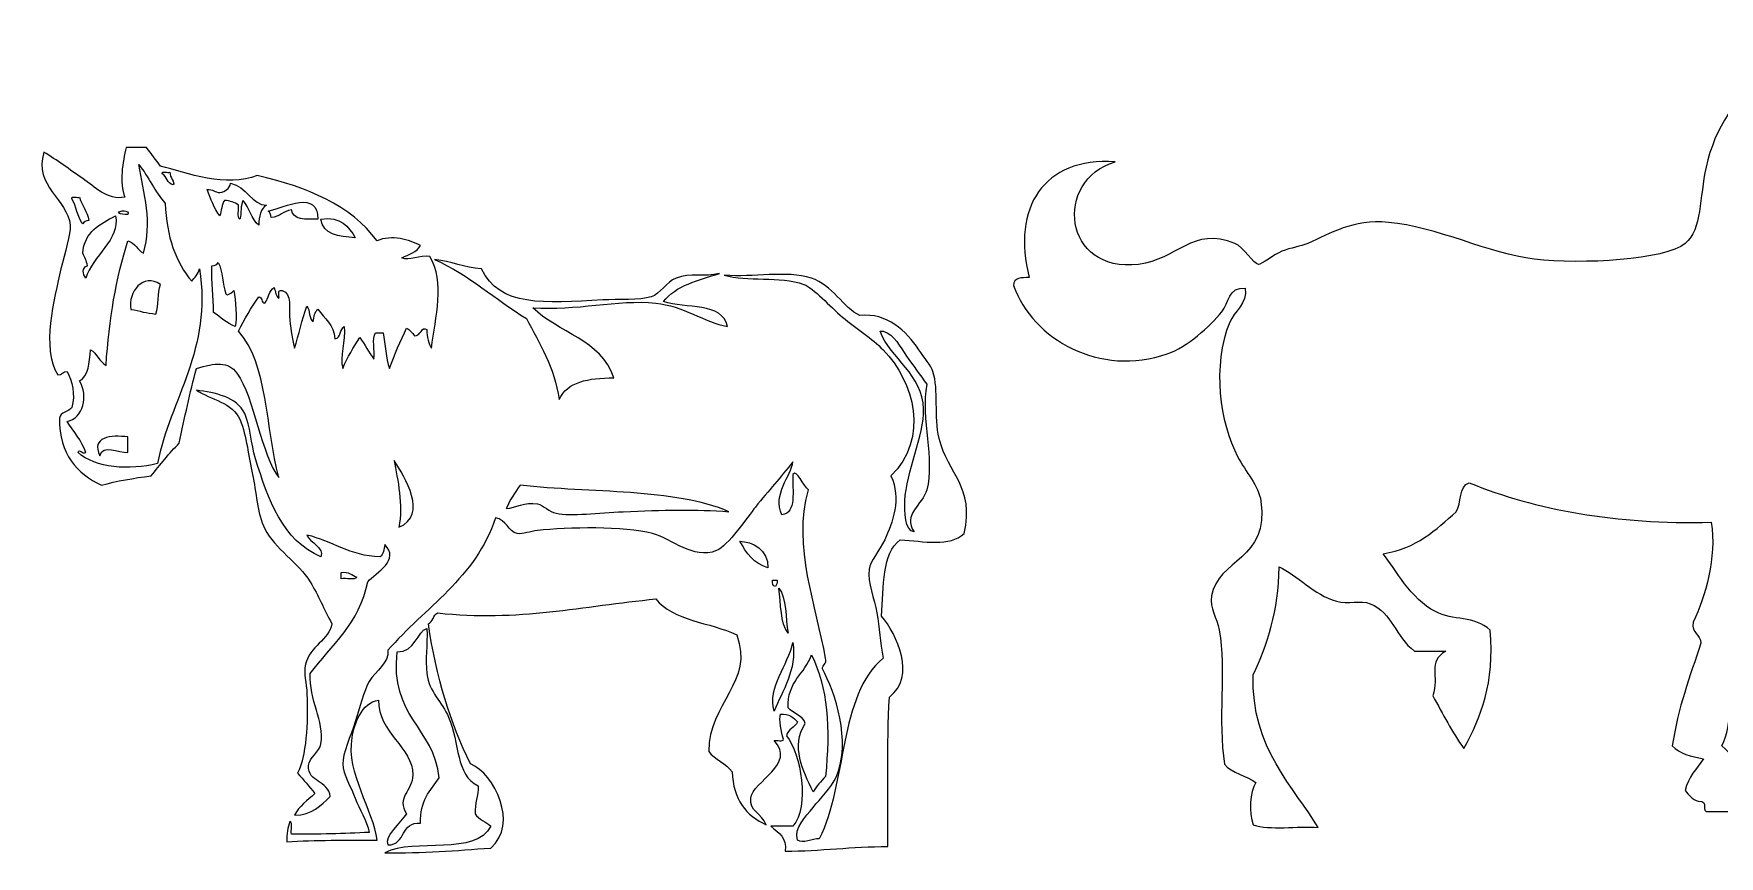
# Model space of a CAD drawing. Header units: centimetres. Extents: x -66 to 65, y -66 to 66.
# Drawn here: x 43.19 to 53.62, y 38.22 to 43.3 of the extents above; entities that cross this region are included whole.
import ezdxf

# ---------------------------------------------------------------- set-up
doc = ezdxf.new("R2010")
doc.units = ezdxf.units.CM
doc.header["$MEASUREMENT"] = 0
doc.layers.add('Layer 1', color=7, linetype='Continuous')

msp = doc.modelspace()

# ---------------------------------------------------------------- linework, layer by layer
at = {"layer": 'Layer 1'}
for points, knots in [([(55.19583, 43.27738), (55.19718, 43.13493), (55.08148, 43.11088), (55.01874, 43.03317), (55.01874, 43.03317), (55.06028, 42.94501), (55.07004, 42.82473), (55.14751, 42.77287), (55.14751, 42.77287), (55.11433, 42.37234), (55.23551, 41.816), (55.03485, 41.58486), (55.03485, 41.58486), (54.9297, 41.62513), (54.91039, 41.75192), (54.84157, 41.82899), (54.84157, 41.82899), (54.78151, 41.80293), (54.77823, 41.71948), (54.77722, 41.63365), (54.77722, 41.63365), (54.70504, 41.66387), (54.63739, 41.69837), (54.58397, 41.74763), (54.58397, 41.74763), (54.58812, 41.81933), (54.60966, 41.87349), (54.60011, 41.95919), (54.60011, 41.95919), (54.5105, 41.95747), (54.48166, 41.89447), (54.43903, 41.84523), (54.43903, 41.84523), (54.45903, 41.47481), (54.42927, 41.05426), (54.50343, 40.73866), (54.50343, 40.73866), (54.51764, 40.63486), (54.37445, 40.61264), (54.37468, 40.55962), (54.37468, 40.55962), (54.37487, 40.52369), (54.52126, 40.38761), (54.61614, 40.34801), (54.61614, 40.34801), (54.71335, 40.30753), (54.84373, 40.33949), (54.88988, 40.26673), (54.88988, 40.26673), (55.00116, 40.0644), (54.8336, 39.94743), (54.77722, 39.74587), (54.77722, 39.74587), (54.74822, 39.64279), (54.77391, 39.53725), (54.74502, 39.4692), (54.74502, 39.4692), (54.70917, 39.38485), (54.57995, 39.33633), (54.51959, 39.25769), (54.51959, 39.25769), (54.42931, 39.14016), (54.41926, 38.98572), (54.29411, 38.96485), (54.29411, 38.96485), (54.26106, 39.09952), (54.18068, 39.18639), (54.14922, 39.3228), (54.14922, 39.3228), (54.19737, 39.40429), (54.27611, 39.45496), (54.42288, 39.43668), (54.42288, 39.43668), (54.40679, 39.6512), (54.59065, 39.76741), (54.6323, 39.97378), (54.6323, 39.97378), (54.57163, 40.04374), (54.47387, 40.09292), (54.39076, 40.13647), (54.39076, 40.13647), (54.30048, 40.1838), (54.19984, 40.21928), (54.08474, 40.23413), (54.08474, 40.23413), (53.92787, 40.03847), (53.9747, 39.7673), (53.87556, 39.55063), (53.87556, 39.55063), (53.84389, 39.48139), (53.75856, 39.4281), (53.73067, 39.35526), (53.73067, 39.35526), (53.67405, 39.20783), (53.70609, 39.04313), (53.63396, 38.89962), (53.63396, 38.89962), (53.7612, 38.78953), (53.86042, 38.65107), (53.93998, 38.49277), (53.93998, 38.49277), (53.8111, 38.49277), (53.68228, 38.49277), (53.55353, 38.49277), (53.55353, 38.49277), (53.49678, 38.48832), (53.56419, 38.5572), (53.48905, 38.55791), (53.48905, 38.55791), (53.4491, 38.56632), (53.43174, 38.59749), (53.40859, 38.62302), (53.40859, 38.62302), (53.42613, 38.70835), (53.48011, 38.75682), (53.52136, 38.81828), (53.52136, 38.81828), (53.44606, 38.83447), (53.37145, 38.8513), (53.32811, 38.89961), (53.32811, 38.89961), (53.36348, 39.13509), (53.43849, 39.33054), (53.5052, 39.53432), (53.5052, 39.53432), (53.5034, 39.59218), (53.44562, 39.59345), (53.45691, 39.66447), (53.45691, 39.66447), (53.53464, 39.82378), (53.6028, 40.0641), (53.56962, 40.28288), (53.56962, 40.28288), (52.97513, 40.26793), (52.48565, 40.35908), (52.07218, 40.52704), (52.07218, 40.52704), (52.0076, 40.50553), (52.02527, 40.40086), (51.99169, 40.34797), (51.99169, 40.34797), (51.86773, 40.23457), (51.74423, 40.12075), (51.54084, 40.08762), (51.54084, 40.08762), (51.61577, 39.99166), (51.71028, 39.80965), (51.86292, 39.72961), (51.86292, 39.72961), (51.97013, 39.67328), (52.10618, 39.70519), (52.201, 39.61568), (52.201, 39.61568), (52.23143, 39.28651), (52.1438, 39.07678), (52.03997, 38.88334), (52.03997, 38.88334), (51.96631, 38.98251), (51.90892, 39.09802), (51.84674, 39.2088), (51.84674, 39.2088), (51.88891, 39.33284), (51.81168, 39.41748), (51.92731, 39.4855), (51.92731, 39.4855), (51.86288, 39.4855), (51.79843, 39.4855), (51.73403, 39.4855), (51.73403, 39.4855), (51.61454, 39.57416), (51.59846, 39.72365), (51.46027, 39.77839), (51.46027, 39.77839), (51.39889, 39.80276), (51.32388, 39.77474), (51.25106, 39.79461), (51.25106, 39.79461), (51.10901, 39.83348), (51.01026, 39.9564), (50.89684, 40.00625), (50.89684, 40.00625), (50.89274, 39.73368), (50.82445, 39.52614), (50.73574, 39.339), (50.73574, 39.339), (50.72196, 38.88558), (50.99532, 38.63574), (51.1383, 38.39507), (51.1383, 38.39507), (51.00815, 38.40454), (50.83964, 38.37528), (50.73574, 38.41137), (50.73574, 38.41137), (50.70743, 38.48461), (50.71415, 38.61634), (50.75196, 38.6718), (50.75196, 38.6718), (50.69425, 38.71662), (50.6053, 38.72972), (50.55863, 38.7857), (50.55863, 38.7857), (50.51503, 39.05901), (50.5712, 39.3681), (50.52646, 39.61565), (50.52646, 39.61565), (50.51278, 39.69153), (50.46558, 39.74964), (50.4782, 39.82724), (50.4782, 39.82724), (50.51503, 40.05449), (50.83814, 40.05002), (50.78411, 40.41308), (50.78411, 40.41308), (50.7698, 40.50941), (50.69053, 40.59199), (50.63922, 40.6897), (50.63922, 40.6897), (50.53053, 40.89639), (50.47976, 41.25038), (50.59088, 41.51967), (50.59088, 41.51967), (50.61776, 41.58468), (50.7024, 41.63738), (50.68745, 41.73126), (50.68745, 41.73126), (50.58286, 41.74023), (50.58564, 41.63757), (50.54259, 41.58479), (50.54259, 41.58479), (50.4666, 41.49163), (50.32738, 41.36738), (50.20443, 41.32441), (50.20443, 41.32441), (49.7903, 41.17966), (49.37157, 41.41228), (49.2545, 41.74753), (49.2545, 41.74753), (49.25291, 41.7978), (49.30316, 41.796), (49.35115, 41.79629), (49.35115, 41.79629), (49.24082, 42.22809), (49.43894, 42.54204), (49.88233, 42.51233), (49.88233, 42.51233), (49.49982, 42.39882), (49.55909, 41.82166), (50.0274, 41.8777), (50.0274, 41.8777), (50.26121, 41.90561), (50.36395, 42.11548), (50.62306, 42.00785), (50.62306, 42.00785), (50.67468, 41.98639), (50.74009, 41.88088), (50.76803, 41.8777), (50.76803, 41.8777), (50.78525, 41.87572), (50.86873, 41.94131), (50.91292, 41.95909), (50.91292, 41.95909), (50.9679, 41.98108), (51.02955, 41.98856), (51.07384, 42.00785), (51.07384, 42.00785), (51.21574, 42.06966), (51.34726, 42.15668), (51.57298, 42.13803), (51.57298, 42.13803), (51.8627, 42.11419), (52.20208, 41.94107), (52.47473, 41.91025), (52.47473, 41.91025), (52.77199, 41.87662), (53.28237, 41.90348), (53.40852, 42.00785), (53.40852, 42.00785), (53.51364, 42.09485), (53.49528, 42.2918), (53.53735, 42.47979), (53.53735, 42.47979), (53.64689, 42.97062), (54.05855, 43.25423), (54.68054, 43.22843), (54.68054, 43.22843), (54.70679, 43.30495), (54.74338, 43.25034), (54.79325, 43.22843), (54.79325, 43.22843), (54.94442, 43.22761), (55.06137, 43.26132), (55.19583, 43.27738)], [0, 0, 0, 0, 0.01351351, 0.01351351, 0.01351351, 0.01351351, 0.02702703, 0.02702703, 0.02702703, 0.02702703, 0.04054054, 0.04054054, 0.04054054, 0.04054054, 0.05405405, 0.05405405, 0.05405405, 0.05405405, 0.06756757, 0.06756757, 0.06756757, 0.06756757, 0.08108108, 0.08108108, 0.08108108, 0.08108108, 0.09459459, 0.09459459, 0.09459459, 0.09459459, 0.10810811, 0.10810811, 0.10810811, 0.10810811, 0.12162162, 0.12162162, 0.12162162, 0.12162162, 0.13513514, 0.13513514, 0.13513514, 0.13513514, 0.14864865, 0.14864865, 0.14864865, 0.14864865, 0.16216216, 0.16216216, 0.16216216, 0.16216216, 0.17567568, 0.17567568, 0.17567568, 0.17567568, 0.18918919, 0.18918919, 0.18918919, 0.18918919, 0.2027027, 0.2027027, 0.2027027, 0.2027027, 0.21621622, 0.21621622, 0.21621622, 0.21621622, 0.22972973, 0.22972973, 0.22972973, 0.22972973, 0.24324324, 0.24324324, 0.24324324, 0.24324324, 0.25675676, 0.25675676, 0.25675676, 0.25675676, 0.27027027, 0.27027027, 0.27027027, 0.27027027, 0.28378378, 0.28378378, 0.28378378, 0.28378378, 0.2972973, 0.2972973, 0.2972973, 0.2972973, 0.31081081, 0.31081081, 0.31081081, 0.31081081, 0.32432432, 0.32432432, 0.32432432, 0.32432432, 0.33783784, 0.33783784, 0.33783784, 0.33783784, 0.35135135, 0.35135135, 0.35135135, 0.35135135, 0.36486486, 0.36486486, 0.36486486, 0.36486486, 0.37837838, 0.37837838, 0.37837838, 0.37837838, 0.39189189, 0.39189189, 0.39189189, 0.39189189, 0.40540541, 0.40540541, 0.40540541, 0.40540541, 0.41891892, 0.41891892, 0.41891892, 0.41891892, 0.43243243, 0.43243243, 0.43243243, 0.43243243, 0.44594595, 0.44594595, 0.44594595, 0.44594595, 0.45945946, 0.45945946, 0.45945946, 0.45945946, 0.47297297, 0.47297297, 0.47297297, 0.47297297, 0.48648649, 0.48648649, 0.48648649, 0.48648649, 0.5, 0.5, 0.5, 0.5, 0.51351351, 0.51351351, 0.51351351, 0.51351351, 0.52702703, 0.52702703, 0.52702703, 0.52702703, 0.54054054, 0.54054054, 0.54054054, 0.54054054, 0.55405405, 0.55405405, 0.55405405, 0.55405405, 0.56756757, 0.56756757, 0.56756757, 0.56756757, 0.58108108, 0.58108108, 0.58108108, 0.58108108, 0.59459459, 0.59459459, 0.59459459, 0.59459459, 0.60810811, 0.60810811, 0.60810811, 0.60810811, 0.62162162, 0.62162162, 0.62162162, 0.62162162, 0.63513514, 0.63513514, 0.63513514, 0.63513514, 0.64864865, 0.64864865, 0.64864865, 0.64864865, 0.66216216, 0.66216216, 0.66216216, 0.66216216, 0.67567568, 0.67567568, 0.67567568, 0.67567568, 0.68918919, 0.68918919, 0.68918919, 0.68918919, 0.7027027, 0.7027027, 0.7027027, 0.7027027, 0.71621622, 0.71621622, 0.71621622, 0.71621622, 0.72972973, 0.72972973, 0.72972973, 0.72972973, 0.74324324, 0.74324324, 0.74324324, 0.74324324, 0.75675676, 0.75675676, 0.75675676, 0.75675676, 0.77027027, 0.77027027, 0.77027027, 0.77027027, 0.78378378, 0.78378378, 0.78378378, 0.78378378, 0.7972973, 0.7972973, 0.7972973, 0.7972973, 0.81081081, 0.81081081, 0.81081081, 0.81081081, 0.82432432, 0.82432432, 0.82432432, 0.82432432, 0.83783784, 0.83783784, 0.83783784, 0.83783784, 0.85135135, 0.85135135, 0.85135135, 0.85135135, 0.86486486, 0.86486486, 0.86486486, 0.86486486, 0.87837838, 0.87837838, 0.87837838, 0.87837838, 0.89189189, 0.89189189, 0.89189189, 0.89189189, 0.90540541, 0.90540541, 0.90540541, 0.90540541, 0.91891892, 0.91891892, 0.91891892, 0.91891892, 0.93243243, 0.93243243, 0.93243243, 0.93243243, 0.94594595, 0.94594595, 0.94594595, 0.94594595, 0.95945946, 0.95945946, 0.95945946, 0.95945946, 0.97297297, 0.97297297, 0.97297297, 0.97297297, 1, 1, 1, 1]), ([(43.76617, 42.60158), (43.80789, 42.60158), (43.84965, 42.60158), (43.8914, 42.60158), (43.8914, 42.60158), (43.91998, 42.56279), (43.94942, 42.5248), (43.97802, 42.48601), (43.97802, 42.48601), (44.13838, 42.44304), (44.38945, 42.3511), (44.57516, 42.42822), (44.57516, 42.42822), (44.88533, 42.35628), (45.1555, 42.24441), (45.31681, 42.02367), (45.31681, 42.02367), (45.40799, 42.06317), (45.51535, 42.03023), (45.58645, 41.99478), (45.58645, 41.99478), (45.56258, 41.95448), (45.51292, 41.93991), (45.47091, 41.91771), (45.47091, 41.91771), (45.51557, 41.89583), (45.57968, 41.9371), (45.64429, 41.92734), (45.64429, 41.92734), (45.73697, 41.76748), (45.67802, 41.55452), (45.65389, 41.35907), (45.65389, 41.35907), (45.63452, 41.38783), (45.62555, 41.42704), (45.625, 41.47464), (45.625, 41.47464), (45.5923, 41.5003), (45.58851, 41.4327), (45.54793, 41.43612), (45.54793, 41.43612), (45.53597, 41.45625), (45.51994, 41.47232), (45.4998, 41.48425), (45.4998, 41.48425), (45.46223, 41.40305), (45.42495, 41.3215), (45.39386, 41.23385), (45.39386, 41.23385), (45.37179, 41.29846), (45.36685, 41.38019), (45.35531, 41.45536), (45.35531, 41.45536), (45.3393, 41.45536), (45.32322, 41.45536), (45.30721, 41.45536), (45.30721, 41.45536), (45.28493, 41.41985), (45.30385, 41.34315), (45.29755, 41.29164), (45.29755, 41.29164), (45.26588, 41.33381), (45.24024, 41.382), (45.21087, 41.4265), (45.21087, 41.4265), (45.17227, 41.36559), (45.13443, 41.30387), (45.10496, 41.23388), (45.10496, 41.23388), (45.08506, 41.30524), (45.12097, 41.40393), (45.11456, 41.49394), (45.11456, 41.49394), (45.08556, 41.47796), (45.09628, 41.42232), (45.05675, 41.41689), (45.05675, 41.41689), (45.05059, 41.50698), (44.99058, 41.54333), (44.95081, 41.59988), (44.95081, 41.59988), (44.93181, 41.58356), (44.92493, 41.55511), (44.92189, 41.52283), (44.92189, 41.52283), (44.89506, 41.54095), (44.90329, 41.59414), (44.88334, 41.61914), (44.88334, 41.61914), (44.85196, 41.53818), (44.83429, 41.44351), (44.80635, 41.35908), (44.80635, 41.35908), (44.79526, 41.40435), (44.78434, 41.46989), (44.7774, 41.53246), (44.7774, 41.53246), (44.77004, 41.59953), (44.79526, 41.70007), (44.72927, 41.71547), (44.72927, 41.71547), (44.69688, 41.72534), (44.71427, 41.68549), (44.71001, 41.66732), (44.71001, 41.66732), (44.6907, 41.68013), (44.68855, 41.71005), (44.68109, 41.73471), (44.68109, 41.73471), (44.64953, 41.71495), (44.64431, 41.66875), (44.6233, 41.6384), (44.6233, 41.6384), (44.59851, 41.63933), (44.60952, 41.676), (44.58475, 41.67692), (44.58475, 41.67692), (44.54043, 41.60887), (44.49585, 41.54111), (44.45958, 41.46502), (44.45958, 41.46502), (44.64357, 41.2638), (44.62666, 40.86158), (44.71001, 40.55964), (44.71001, 40.55964), (44.60309, 40.68807), (44.5574, 41.05841), (44.44992, 41.20496), (44.44992, 41.20496), (44.39555, 41.2791), (44.31527, 41.26973), (44.19952, 41.23385), (44.19952, 41.23385), (44.15991, 41.08402), (44.12607, 40.92849), (44.09358, 40.77152), (44.09358, 40.77152), (44.02992, 40.70998), (43.97579, 40.63891), (43.9202, 40.56927), (43.9202, 40.56927), (43.81093, 40.55652), (43.70763, 40.53778), (43.61193, 40.51148), (43.61193, 40.51148), (43.46046, 40.58472), (43.35298, 40.7019), (43.35195, 40.92563), (43.35195, 40.92563), (43.3583, 40.96741), (43.40974, 40.96415), (43.42902, 40.99305), (43.42902, 40.99305), (43.45177, 41.0702), (43.43148, 41.16222), (43.40005, 41.21456), (43.40005, 41.21456), (43.3719, 41.2171), (43.3705, 41.19281), (43.34232, 41.1953), (43.34232, 41.1953), (43.23823, 41.36172), (43.31999, 41.6638), (43.36156, 41.85025), (43.36156, 41.85025), (43.38394, 41.95063), (43.42466, 42.06546), (43.41935, 42.11994), (43.41935, 42.11994), (43.40342, 42.28253), (43.19332, 42.35788), (43.25563, 42.57262), (43.25563, 42.57262), (43.33762, 42.5228), (43.41509, 42.46517), (43.49643, 42.4089), (43.49643, 42.4089), (43.56771, 42.3595), (43.64896, 42.27327), (43.75646, 42.2933), (43.75646, 42.2933), (43.72156, 42.38402), (43.74302, 42.51332), (43.76617, 42.60158)], [0, 0, 0, 0, 0.0212766, 0.0212766, 0.0212766, 0.0212766, 0.04255319, 0.04255319, 0.04255319, 0.04255319, 0.06382979, 0.06382979, 0.06382979, 0.06382979, 0.08510638, 0.08510638, 0.08510638, 0.08510638, 0.10638298, 0.10638298, 0.10638298, 0.10638298, 0.12765957, 0.12765957, 0.12765957, 0.12765957, 0.14893617, 0.14893617, 0.14893617, 0.14893617, 0.17021277, 0.17021277, 0.17021277, 0.17021277, 0.19148936, 0.19148936, 0.19148936, 0.19148936, 0.21276596, 0.21276596, 0.21276596, 0.21276596, 0.23404255, 0.23404255, 0.23404255, 0.23404255, 0.25531915, 0.25531915, 0.25531915, 0.25531915, 0.27659574, 0.27659574, 0.27659574, 0.27659574, 0.29787234, 0.29787234, 0.29787234, 0.29787234, 0.31914894, 0.31914894, 0.31914894, 0.31914894, 0.34042553, 0.34042553, 0.34042553, 0.34042553, 0.36170213, 0.36170213, 0.36170213, 0.36170213, 0.38297872, 0.38297872, 0.38297872, 0.38297872, 0.40425532, 0.40425532, 0.40425532, 0.40425532, 0.42553191, 0.42553191, 0.42553191, 0.42553191, 0.44680851, 0.44680851, 0.44680851, 0.44680851, 0.46808511, 0.46808511, 0.46808511, 0.46808511, 0.4893617, 0.4893617, 0.4893617, 0.4893617, 0.5106383, 0.5106383, 0.5106383, 0.5106383, 0.53191489, 0.53191489, 0.53191489, 0.53191489, 0.55319149, 0.55319149, 0.55319149, 0.55319149, 0.57446809, 0.57446809, 0.57446809, 0.57446809, 0.59574468, 0.59574468, 0.59574468, 0.59574468, 0.61702128, 0.61702128, 0.61702128, 0.61702128, 0.63829787, 0.63829787, 0.63829787, 0.63829787, 0.65957447, 0.65957447, 0.65957447, 0.65957447, 0.68085106, 0.68085106, 0.68085106, 0.68085106, 0.70212766, 0.70212766, 0.70212766, 0.70212766, 0.72340426, 0.72340426, 0.72340426, 0.72340426, 0.74468085, 0.74468085, 0.74468085, 0.74468085, 0.76595745, 0.76595745, 0.76595745, 0.76595745, 0.78723404, 0.78723404, 0.78723404, 0.78723404, 0.80851064, 0.80851064, 0.80851064, 0.80851064, 0.82978723, 0.82978723, 0.82978723, 0.82978723, 0.85106383, 0.85106383, 0.85106383, 0.85106383, 0.87234043, 0.87234043, 0.87234043, 0.87234043, 0.89361702, 0.89361702, 0.89361702, 0.89361702, 0.91489362, 0.91489362, 0.91489362, 0.91489362, 0.93617021, 0.93617021, 0.93617021, 0.93617021, 0.95744681, 0.95744681, 0.95744681, 0.95744681, 1, 1, 1, 1]), ([(43.87208, 41.94663), (43.83292, 41.9652), (43.82289, 42.01301), (43.77575, 42.02368), (43.77575, 42.02368), (43.70376, 41.79389), (43.65804, 41.53785), (43.64094, 41.25316), (43.64094, 41.25316), (43.5981, 41.27451), (43.58747, 41.32812), (43.54461, 41.34949), (43.54461, 41.34949), (43.53786, 41.26953), (43.5326, 41.18812), (43.47719, 41.15685), (43.47719, 41.15685), (43.53302, 41.06459), (43.49949, 40.92529), (43.40009, 40.90645), (43.40009, 40.90645), (43.44044, 40.84406), (43.48878, 40.78964), (43.51569, 40.71383), (43.51569, 40.71383), (43.49182, 40.70129), (43.47571, 40.74206), (43.46754, 40.71383), (43.46754, 40.71383), (43.57493, 40.61734), (43.78541, 40.60183), (43.95877, 40.64639), (43.95877, 40.64639), (44.03833, 41.04506), (44.29905, 41.35489), (44.2188, 41.85035), (44.2188, 41.85035), (44.21049, 41.81693), (44.1888, 41.7969), (44.17065, 41.77328), (44.17065, 41.77328), (44.07188, 41.88962), (44.01492, 42.04776), (44.00693, 42.25487), (44.00693, 42.25487), (43.94309, 42.32588), (43.9043, 42.42198), (43.84318, 42.49564), (43.84318, 42.49564), (43.87502, 42.32036), (43.929, 42.13348), (43.87208, 41.94663)], [0, 0, 0, 0, 0.07142857, 0.07142857, 0.07142857, 0.07142857, 0.14285714, 0.14285714, 0.14285714, 0.14285714, 0.21428571, 0.21428571, 0.21428571, 0.21428571, 0.28571429, 0.28571429, 0.28571429, 0.28571429, 0.35714286, 0.35714286, 0.35714286, 0.35714286, 0.42857143, 0.42857143, 0.42857143, 0.42857143, 0.5, 0.5, 0.5, 0.5, 0.57142857, 0.57142857, 0.57142857, 0.57142857, 0.64285714, 0.64285714, 0.64285714, 0.64285714, 0.71428571, 0.71428571, 0.71428571, 0.71428571, 0.78571429, 0.78571429, 0.78571429, 0.78571429, 0.85714286, 0.85714286, 0.85714286, 0.85714286, 1, 1, 1, 1]), ([(44.05507, 42.37042), (44.07203, 42.38177), (44.03287, 42.41818), (44.03583, 42.44749), (44.03583, 42.44749), (44.02186, 42.4422), (43.98606, 42.45873), (43.98768, 42.43783), (43.98768, 42.43783), (44.01848, 42.42368), (44.01776, 42.37804), (44.05507, 42.37042)], [0, 0, 0, 0, 0.25, 0.25, 0.25, 0.25, 0.5, 0.5, 0.5, 0.5, 1, 1, 1, 1]), ([(44.41146, 42.38005), (44.40524, 42.34454), (44.37855, 42.32954), (44.3441, 42.32224), (44.3441, 42.32224), (44.31343, 42.32372), (44.30169, 42.34409), (44.267, 42.34153), (44.267, 42.34153), (44.28706, 42.28131), (44.31026, 42.22421), (44.3441, 42.17781), (44.3441, 42.17781), (44.35548, 42.20813), (44.3549, 42.25046), (44.37294, 42.27412), (44.37294, 42.27412), (44.40771, 42.27039), (44.43723, 42.26134), (44.45964, 42.24523), (44.45964, 42.24523), (44.46559, 42.21909), (44.44739, 42.16879), (44.46924, 42.15855), (44.46924, 42.15855), (44.47792, 42.19482), (44.47212, 42.2456), (44.48853, 42.27415), (44.48853, 42.27415), (44.52576, 42.2279), (44.5402, 42.1589), (44.58484, 42.12006), (44.58484, 42.12006), (44.5854, 42.17729), (44.59862, 42.22185), (44.63297, 42.24526), (44.63297, 42.24526), (44.54677, 42.24209), (44.50693, 42.36113), (44.41146, 42.38005)], [0, 0, 0, 0, 0.09090909, 0.09090909, 0.09090909, 0.09090909, 0.18181818, 0.18181818, 0.18181818, 0.18181818, 0.27272727, 0.27272727, 0.27272727, 0.27272727, 0.36363636, 0.36363636, 0.36363636, 0.36363636, 0.45454545, 0.45454545, 0.45454545, 0.45454545, 0.54545455, 0.54545455, 0.54545455, 0.54545455, 0.63636364, 0.63636364, 0.63636364, 0.63636364, 0.72727273, 0.72727273, 0.72727273, 0.72727273, 0.81818182, 0.81818182, 0.81818182, 0.81818182, 1, 1, 1, 1]), ([(44.64266, 42.20669), (44.65555, 42.20037), (44.66057, 42.18611), (44.66192, 42.16817), (44.66192, 42.16817), (44.71732, 42.17055), (44.73693, 42.2087), (44.78712, 42.21632), (44.78712, 42.21632), (44.79577, 42.15113), (44.87486, 42.15637), (44.95084, 42.15851), (44.95084, 42.15851), (44.95076, 42.33991), (44.75235, 42.23344), (44.64266, 42.20669)], [0, 0, 0, 0, 0.2, 0.2, 0.2, 0.2, 0.4, 0.4, 0.4, 0.4, 0.6, 0.6, 0.6, 0.6, 1, 1, 1, 1]), ([(43.49648, 42.12965), (43.50283, 42.14256), (43.51706, 42.14759), (43.53503, 42.14894), (43.53503, 42.14894), (43.52609, 42.20744), (43.49024, 42.23903), (43.47722, 42.2934), (43.47722, 42.2934), (43.46322, 42.28813), (43.42743, 42.30467), (43.42909, 42.28377), (43.42909, 42.28377), (43.45806, 42.23889), (43.4623, 42.16933), (43.49648, 42.12965)], [0, 0, 0, 0, 0.2, 0.2, 0.2, 0.2, 0.4, 0.4, 0.4, 0.4, 0.6, 0.6, 0.6, 0.6, 1, 1, 1, 1]), ([(43.69876, 42.1778), (43.60298, 42.12906), (43.50736, 42.08022), (43.49646, 41.94663), (43.49646, 41.94663), (43.50847, 41.92332), (43.52027, 41.89985), (43.52533, 41.86956), (43.52533, 41.86956), (43.49199, 41.85842), (43.49443, 41.8191), (43.51573, 41.79251), (43.51573, 41.79251), (43.55556, 41.92957), (43.7309, 42.03284), (43.69876, 42.1778)], [0, 0, 0, 0, 0.2, 0.2, 0.2, 0.2, 0.4, 0.4, 0.4, 0.4, 0.6, 0.6, 0.6, 0.6, 1, 1, 1, 1]), ([(43.77578, 42.18743), (43.78943, 42.21817), (43.71815, 42.21175), (43.71802, 42.19706), (43.71802, 42.19706), (43.7294, 42.18598), (43.75204, 42.18616), (43.77578, 42.18743)], [0, 0, 0, 0, 0.33333333, 0.33333333, 0.33333333, 0.33333333, 1, 1, 1, 1]), ([(45.18201, 42.04297), (45.14073, 42.11086), (45.0956, 42.17486), (44.97011, 42.15854), (44.97011, 42.15854), (44.98188, 42.06115), (45.07983, 42.04993), (45.18201, 42.04297)], [0, 0, 0, 0, 0.33333333, 0.33333333, 0.33333333, 0.33333333, 1, 1, 1, 1]), ([(43.97805, 41.75399), (43.95953, 41.70189), (43.96585, 41.62493), (43.94918, 41.571), (43.94918, 41.571), (43.89269, 41.57552), (43.84602, 41.58981), (43.79503, 41.59987), (43.79503, 41.59987), (43.77461, 41.70827), (43.86992, 41.82551), (43.97805, 41.75399)], [0, 0, 0, 0, 0.25, 0.25, 0.25, 0.25, 0.5, 0.5, 0.5, 0.5, 1, 1, 1, 1]), ([(44.29592, 41.86959), (44.28896, 41.76312), (44.30642, 41.68105), (44.30552, 41.58066), (44.30552, 41.58066), (44.34936, 41.55066), (44.38717, 41.51462), (44.44038, 41.49396), (44.44038, 41.49396), (44.45038, 41.54468), (44.44297, 41.65544), (44.43078, 41.71552), (44.43078, 41.71552), (44.42316, 41.70597), (44.38546, 41.67882), (44.38263, 41.69623), (44.38263, 41.69623), (44.35974, 41.75362), (44.36252, 41.83667), (44.33442, 41.88885), (44.33442, 41.88885), (44.32809, 41.87594), (44.31381, 41.87091), (44.29592, 41.86959)], [0, 0, 0, 0, 0.14285714, 0.14285714, 0.14285714, 0.14285714, 0.28571429, 0.28571429, 0.28571429, 0.28571429, 0.42857143, 0.42857143, 0.42857143, 0.42857143, 0.57142857, 0.57142857, 0.57142857, 0.57142857, 0.71428571, 0.71428571, 0.71428571, 0.71428571, 1, 1, 1, 1]), ([(47.84994, 38.96086), (47.85745, 39.00475), (47.90198, 39.01158), (47.91738, 39.04754), (47.91738, 39.04754), (47.89256, 39.07413), (47.86769, 39.10062), (47.81144, 39.09572), (47.81144, 39.09572), (47.80369, 39.06511), (47.81668, 38.98163), (47.8307, 38.9416), (47.8307, 38.9416), (47.82948, 38.92033), (47.78985, 38.93753), (47.77289, 38.93197), (47.77289, 38.93197), (47.9146, 38.7883), (47.64152, 38.68038), (47.62843, 38.5756), (47.62843, 38.5756), (47.61846, 38.4957), (47.69323, 38.48469), (47.72474, 38.41188), (47.72474, 38.41188), (47.59933, 38.46623), (47.52035, 38.56706), (47.51286, 38.73935), (47.51286, 38.73935), (47.47627, 38.79261), (47.40742, 38.81365), (47.36837, 38.86455), (47.36837, 38.86455), (47.36848, 39.16678), (47.65034, 39.29114), (47.54175, 39.58689), (47.54175, 39.58689), (47.37784, 39.66375), (47.14678, 39.67351), (47.04095, 39.80843), (47.04095, 39.80843), (46.5955, 39.76488), (46.18407, 39.66672), (45.69245, 39.72175), (45.69245, 39.72175), (45.66303, 39.70947), (45.66417, 39.66658), (45.63466, 39.65433), (45.63466, 39.65433), (45.68205, 39.32609), (45.77068, 39.03904), (45.89469, 38.7875), (45.89469, 38.7875), (46.04487, 38.72792), (46.19391, 38.41452), (46.01989, 38.26741), (46.01989, 38.26741), (45.80783, 38.25153), (45.59764, 38.23378), (45.36499, 38.23852), (45.36499, 38.23852), (45.54591, 38.33046), (45.93297, 38.21629), (46.01989, 38.40224), (46.01989, 38.40224), (45.99314, 38.4333), (45.94409, 38.44198), (45.92361, 38.47931), (45.92361, 38.47931), (45.92181, 38.5453), (45.94261, 38.58869), (45.94287, 38.65269), (45.94287, 38.65269), (45.80084, 38.71841), (45.82894, 38.91751), (45.75991, 39.07647), (45.75991, 39.07647), (45.71826, 39.17233), (45.63942, 39.22972), (45.62503, 39.34616), (45.62503, 39.34616), (45.61371, 39.43786), (45.6303, 39.51539), (45.62503, 39.62548), (45.62503, 39.62548), (45.56746, 39.61233), (45.55076, 39.47506), (45.44204, 39.48102), (45.44204, 39.48102), (45.39248, 39.08473), (45.66895, 39.01448), (45.70207, 38.70087), (45.70207, 38.70087), (45.64606, 38.62523), (45.58063, 38.55903), (45.58647, 38.42155), (45.58647, 38.42155), (45.46167, 38.43396), (45.4977, 38.28566), (45.38422, 38.28669), (45.38422, 38.28669), (45.3585, 38.3394), (45.46375, 38.42451), (45.49979, 38.47933), (45.49979, 38.47933), (45.43251, 38.58175), (45.53784, 38.61834), (45.53829, 38.7201), (45.53829, 38.7201), (45.53911, 38.8874), (45.32189, 38.98386), (45.32641, 39.18243), (45.32641, 39.18243), (45.22002, 39.16478), (45.17703, 39.03532), (45.16269, 38.95126), (45.16269, 38.95126), (45.1248, 38.72856), (45.29784, 38.49951), (45.31681, 38.31557), (45.31681, 38.31557), (45.12626, 38.31673), (44.93637, 38.31718), (44.7582, 38.30594), (44.7582, 38.30594), (44.75799, 38.35428), (44.76558, 38.39484), (44.77744, 38.43114), (44.77744, 38.43114), (44.79916, 38.42397), (44.78122, 38.37714), (44.7871, 38.35409), (44.7871, 38.35409), (44.95442, 38.35054), (45.11182, 38.35682), (45.26867, 38.36375), (45.26867, 38.36375), (45.25197, 38.44037), (45.2094, 38.50491), (45.18199, 38.57563), (45.18199, 38.57563), (45.15773, 38.63823), (45.10687, 38.72657), (45.10497, 38.78753), (45.10497, 38.78753), (45.10299, 38.84881), (45.15529, 38.96263), (45.18199, 39.04756), (45.18199, 39.04756), (45.20834, 39.13157), (45.23541, 39.24124), (45.26867, 39.29799), (45.26867, 39.29799), (45.30891, 39.36662), (45.39199, 39.41041), (45.38424, 39.49063), (45.38424, 39.49063), (45.61255, 39.75675), (45.92727, 39.9364), (46.04882, 40.3093), (46.04882, 40.3093), (46.11817, 40.3003), (46.12666, 40.225), (46.18365, 40.21297), (46.18365, 40.21297), (46.21786, 40.20577), (46.26525, 40.22802), (46.30888, 40.23226), (46.30888, 40.23226), (46.49705, 40.25036), (46.84458, 40.26089), (47.02159, 40.21297), (47.02159, 40.21297), (47.14518, 40.17953), (47.2699, 40.05094), (47.41651, 40.10703), (47.41651, 40.10703), (47.48628, 40.13373), (47.61138, 40.32073), (47.65731, 40.37672), (47.65731, 40.37672), (47.74264, 40.48075), (47.81098, 40.55844), (47.8885, 40.65604), (47.8885, 40.65604), (47.8799, 40.57291), (47.76084, 40.45324), (47.82103, 40.32859), (47.82103, 40.32859), (47.91459, 40.34097), (47.88403, 40.47747), (47.8885, 40.57899), (47.8885, 40.57899), (47.91366, 40.61423), (47.95404, 40.50536), (47.98476, 40.48266), (47.98476, 40.48266), (47.8857, 40.13746), (48.03691, 39.75781), (48.09075, 39.44248), (48.09075, 39.44248), (48.10181, 39.40255), (48.07043, 39.40494), (48.07146, 39.37506), (48.07146, 39.37506), (48.15166, 39.23208), (48.25061, 38.92749), (48.15814, 38.71048), (48.15814, 38.71048), (48.12591, 38.63497), (48.05916, 38.57689), (48.01368, 38.51784), (48.01368, 38.51784), (47.96767, 38.4581), (47.89419, 38.39288), (47.91735, 38.31557), (47.91735, 38.31557), (47.95209, 38.29088), (48.00837, 38.32695), (48.05218, 38.3252), (48.05218, 38.3252), (48.22297, 38.6585), (48.17053, 39.21499), (48.4471, 39.44248), (48.4471, 39.44248), (48.42988, 39.54223), (48.42421, 39.62967), (48.40855, 39.7218), (48.40855, 39.7218), (48.39368, 39.80919), (48.34873, 39.9086), (48.36042, 39.99149), (48.36042, 39.99149), (48.36759, 40.04263), (48.4254, 40.10838), (48.45673, 40.17448), (48.45673, 40.17448), (48.506, 40.27838), (48.56098, 40.43001), (48.49528, 40.56937), (48.49528, 40.56937), (48.73216, 40.80104), (48.64112, 41.15209), (48.44713, 41.34952), (48.44713, 41.34952), (48.37829, 41.41953), (48.28216, 41.48086), (48.19668, 41.55179), (48.19668, 41.55179), (48.11614, 41.6186), (48.01869, 41.73025), (47.95594, 41.75404), (47.95594, 41.75404), (47.80851, 41.80987), (47.60526, 41.76782), (47.46471, 41.81185), (47.46471, 41.81185), (47.64545, 41.79357), (47.84505, 41.84318), (48.00409, 41.79256), (48.00409, 41.79256), (48.13125, 41.75213), (48.20261, 41.6086), (48.30265, 41.56142), (48.30265, 41.56142), (48.47548, 41.58095), (48.58763, 41.46498), (48.66867, 41.34954), (48.66867, 41.34954), (48.69926, 41.30591), (48.74453, 41.24778), (48.75535, 41.21468), (48.75535, 41.21468), (48.79252, 41.10096), (48.76032, 40.93824), (48.79387, 40.80053), (48.79387, 40.80053), (48.8488, 40.57481), (49.01474, 40.50732), (48.94796, 40.213), (48.94796, 40.213), (48.86017, 40.13011), (48.69872, 40.16477), (48.55307, 40.17448), (48.55307, 40.17448), (48.4412, 40.09047), (48.44877, 39.88712), (48.43747, 39.70254), (48.43747, 39.70254), (48.53134, 39.59067), (48.65551, 39.32741), (48.48562, 39.20168), (48.48562, 39.20168), (48.46879, 38.90707), (48.47845, 38.58605), (48.47599, 38.27704), (48.47599, 38.27704), (48.2544, 38.27712), (48.06186, 38.24809), (47.84033, 38.24817), (47.84033, 38.24817), (47.85361, 38.3304), (47.8026, 38.35953), (47.75363, 38.40226), (47.75363, 38.40226), (47.79858, 38.40226), (47.84354, 38.40226), (47.88854, 38.40226), (47.88854, 38.40226), (47.99514, 38.51769), (47.93831, 38.85998), (47.84994, 38.96086)], [0, 0, 0, 0, 0.01265823, 0.01265823, 0.01265823, 0.01265823, 0.02531646, 0.02531646, 0.02531646, 0.02531646, 0.03797468, 0.03797468, 0.03797468, 0.03797468, 0.05063291, 0.05063291, 0.05063291, 0.05063291, 0.06329114, 0.06329114, 0.06329114, 0.06329114, 0.07594937, 0.07594937, 0.07594937, 0.07594937, 0.08860759, 0.08860759, 0.08860759, 0.08860759, 0.10126582, 0.10126582, 0.10126582, 0.10126582, 0.11392405, 0.11392405, 0.11392405, 0.11392405, 0.12658228, 0.12658228, 0.12658228, 0.12658228, 0.13924051, 0.13924051, 0.13924051, 0.13924051, 0.15189873, 0.15189873, 0.15189873, 0.15189873, 0.16455696, 0.16455696, 0.16455696, 0.16455696, 0.17721519, 0.17721519, 0.17721519, 0.17721519, 0.18987342, 0.18987342, 0.18987342, 0.18987342, 0.20253165, 0.20253165, 0.20253165, 0.20253165, 0.21518987, 0.21518987, 0.21518987, 0.21518987, 0.2278481, 0.2278481, 0.2278481, 0.2278481, 0.24050633, 0.24050633, 0.24050633, 0.24050633, 0.25316456, 0.25316456, 0.25316456, 0.25316456, 0.26582278, 0.26582278, 0.26582278, 0.26582278, 0.27848101, 0.27848101, 0.27848101, 0.27848101, 0.29113924, 0.29113924, 0.29113924, 0.29113924, 0.30379747, 0.30379747, 0.30379747, 0.30379747, 0.3164557, 0.3164557, 0.3164557, 0.3164557, 0.32911392, 0.32911392, 0.32911392, 0.32911392, 0.34177215, 0.34177215, 0.34177215, 0.34177215, 0.35443038, 0.35443038, 0.35443038, 0.35443038, 0.36708861, 0.36708861, 0.36708861, 0.36708861, 0.37974684, 0.37974684, 0.37974684, 0.37974684, 0.39240506, 0.39240506, 0.39240506, 0.39240506, 0.40506329, 0.40506329, 0.40506329, 0.40506329, 0.41772152, 0.41772152, 0.41772152, 0.41772152, 0.43037975, 0.43037975, 0.43037975, 0.43037975, 0.44303797, 0.44303797, 0.44303797, 0.44303797, 0.4556962, 0.4556962, 0.4556962, 0.4556962, 0.46835443, 0.46835443, 0.46835443, 0.46835443, 0.48101266, 0.48101266, 0.48101266, 0.48101266, 0.49367089, 0.49367089, 0.49367089, 0.49367089, 0.50632911, 0.50632911, 0.50632911, 0.50632911, 0.51898734, 0.51898734, 0.51898734, 0.51898734, 0.53164557, 0.53164557, 0.53164557, 0.53164557, 0.5443038, 0.5443038, 0.5443038, 0.5443038, 0.55696203, 0.55696203, 0.55696203, 0.55696203, 0.56962025, 0.56962025, 0.56962025, 0.56962025, 0.58227848, 0.58227848, 0.58227848, 0.58227848, 0.59493671, 0.59493671, 0.59493671, 0.59493671, 0.60759494, 0.60759494, 0.60759494, 0.60759494, 0.62025316, 0.62025316, 0.62025316, 0.62025316, 0.63291139, 0.63291139, 0.63291139, 0.63291139, 0.64556962, 0.64556962, 0.64556962, 0.64556962, 0.65822785, 0.65822785, 0.65822785, 0.65822785, 0.67088608, 0.67088608, 0.67088608, 0.67088608, 0.6835443, 0.6835443, 0.6835443, 0.6835443, 0.69620253, 0.69620253, 0.69620253, 0.69620253, 0.70886076, 0.70886076, 0.70886076, 0.70886076, 0.72151899, 0.72151899, 0.72151899, 0.72151899, 0.73417722, 0.73417722, 0.73417722, 0.73417722, 0.74683544, 0.74683544, 0.74683544, 0.74683544, 0.75949367, 0.75949367, 0.75949367, 0.75949367, 0.7721519, 0.7721519, 0.7721519, 0.7721519, 0.78481013, 0.78481013, 0.78481013, 0.78481013, 0.79746835, 0.79746835, 0.79746835, 0.79746835, 0.81012658, 0.81012658, 0.81012658, 0.81012658, 0.82278481, 0.82278481, 0.82278481, 0.82278481, 0.83544304, 0.83544304, 0.83544304, 0.83544304, 0.84810127, 0.84810127, 0.84810127, 0.84810127, 0.86075949, 0.86075949, 0.86075949, 0.86075949, 0.87341772, 0.87341772, 0.87341772, 0.87341772, 0.88607595, 0.88607595, 0.88607595, 0.88607595, 0.89873418, 0.89873418, 0.89873418, 0.89873418, 0.91139241, 0.91139241, 0.91139241, 0.91139241, 0.92405063, 0.92405063, 0.92405063, 0.92405063, 0.93670886, 0.93670886, 0.93670886, 0.93670886, 0.94936709, 0.94936709, 0.94936709, 0.94936709, 0.96202532, 0.96202532, 0.96202532, 0.96202532, 0.97468354, 0.97468354, 0.97468354, 0.97468354, 1, 1, 1, 1]), ([(45.67321, 41.90814), (45.77812, 41.8975), (45.85363, 41.85739), (45.96219, 41.85033), (45.96219, 41.85033), (46.07525, 41.61353), (46.34959, 41.63755), (46.71342, 41.65771), (46.71342, 41.65771), (46.80547, 41.66279), (46.94318, 41.65559), (47.012, 41.67697), (47.012, 41.67697), (47.07021, 41.69507), (47.10601, 41.76981), (47.16609, 41.79254), (47.16609, 41.79254), (47.25785, 41.82725), (47.3414, 41.79651), (47.43575, 41.82146), (47.43575, 41.82146), (47.30248, 41.78138), (47.16426, 41.74624), (47.08904, 41.64808), (47.08904, 41.64808), (47.22599, 41.60204), (47.45229, 41.64535), (47.48396, 41.49399), (47.48396, 41.49399), (47.34418, 41.51899), (47.20652, 41.622), (47.04094, 41.63845), (47.04094, 41.63845), (46.80337, 41.66208), (46.54556, 41.5899), (46.28, 41.60956), (46.28, 41.60956), (46.43605, 41.4542), (46.70574, 41.41242), (46.78086, 41.17615), (46.78086, 41.17615), (46.62425, 41.17541), (46.49029, 41.15205), (46.44373, 41.04129), (46.44373, 41.04129), (46.41267, 41.2446), (46.32213, 41.38842), (46.24146, 41.54215), (46.24146, 41.54215), (46.04804, 41.66012), (45.88877, 41.81225), (45.67321, 41.90814)], [0, 0, 0, 0, 0.07142857, 0.07142857, 0.07142857, 0.07142857, 0.14285714, 0.14285714, 0.14285714, 0.14285714, 0.21428571, 0.21428571, 0.21428571, 0.21428571, 0.28571429, 0.28571429, 0.28571429, 0.28571429, 0.35714286, 0.35714286, 0.35714286, 0.35714286, 0.42857143, 0.42857143, 0.42857143, 0.42857143, 0.5, 0.5, 0.5, 0.5, 0.57142857, 0.57142857, 0.57142857, 0.57142857, 0.64285714, 0.64285714, 0.64285714, 0.64285714, 0.71428571, 0.71428571, 0.71428571, 0.71428571, 0.78571429, 0.78571429, 0.78571429, 0.78571429, 0.85714286, 0.85714286, 0.85714286, 0.85714286, 1, 1, 1, 1]), ([(48.69753, 40.9835), (48.70145, 40.81882), (48.58947, 40.59432), (48.58193, 40.4152), (48.58193, 40.4152), (48.57947, 40.35644), (48.58018, 40.22475), (48.63974, 40.22258), (48.63974, 40.22258), (48.56328, 40.32815), (48.69308, 40.39355), (48.71681, 40.48261), (48.71681, 40.48261), (48.76735, 40.67255), (48.67903, 40.91803), (48.71681, 41.13756), (48.71681, 41.13756), (48.67527, 41.19299), (48.63315, 41.254), (48.59158, 41.31097), (48.59158, 41.31097), (48.55155, 41.36571), (48.51871, 41.44273), (48.44712, 41.46504), (48.44712, 41.46504), (48.44072, 41.46504), (48.43426, 41.46504), (48.42783, 41.46504), (48.42783, 41.46504), (48.49475, 41.29383), (48.69242, 41.19702), (48.69753, 40.9835)], [0, 0, 0, 0, 0.11111111, 0.11111111, 0.11111111, 0.11111111, 0.22222222, 0.22222222, 0.22222222, 0.22222222, 0.33333333, 0.33333333, 0.33333333, 0.33333333, 0.44444444, 0.44444444, 0.44444444, 0.44444444, 0.55555556, 0.55555556, 0.55555556, 0.55555556, 0.66666667, 0.66666667, 0.66666667, 0.66666667, 0.77777778, 0.77777778, 0.77777778, 0.77777778, 1, 1, 1, 1]), ([(44.19959, 41.09907), (44.31484, 41.08584), (44.45131, 41.05692), (44.49815, 40.95461), (44.49815, 40.95461), (44.53278, 40.8791), (44.53649, 40.76932), (44.56559, 40.67529), (44.56559, 40.67529), (44.64277, 40.42584), (44.73278, 40.16882), (44.97011, 40.06852), (44.97011, 40.06852), (44.99167, 40.12556), (44.90256, 40.15491), (44.88341, 40.20335), (44.88341, 40.20335), (45.04287, 40.16697), (45.14572, 40.07394), (45.33609, 40.06852), (45.33609, 40.06852), (45.35509, 40.08484), (45.36199, 40.11329), (45.36504, 40.14557), (45.36504, 40.14557), (45.46156, 40.04754), (45.31413, 39.9751), (45.25905, 39.9144), (45.25905, 39.9144), (45.20833, 39.65696), (45.03577, 39.52131), (44.90268, 39.34613), (44.90268, 39.34613), (44.89673, 39.18259), (44.99089, 39.05453), (44.97012, 38.91272), (44.97012, 38.91272), (44.96269, 38.86216), (44.89548, 38.82583), (44.89305, 38.77789), (44.89305, 38.77789), (44.88763, 38.66954), (45.01494, 38.68965), (45.02791, 38.58527), (45.02791, 38.58527), (44.96669, 38.53413), (44.91753, 38.47094), (44.80643, 38.4697), (44.80643, 38.4697), (44.83463, 38.52812), (44.88731, 38.56215), (44.93158, 38.60456), (44.93158, 38.60456), (44.89893, 38.6489), (44.86157, 38.68864), (44.82564, 38.72976), (44.82564, 38.72976), (44.87784, 38.83244), (44.89165, 39.0407), (44.88343, 39.22099), (44.88343, 39.22099), (44.88055, 39.28565), (44.86057, 39.34884), (44.87383, 39.40398), (44.87383, 39.40398), (44.90045, 39.51452), (45.02144, 39.55604), (45.03758, 39.65438), (45.03758, 39.65438), (44.98641, 39.74907), (44.95686, 39.82705), (44.9027, 39.91444), (44.9027, 39.91444), (44.82938, 40.03268), (44.68614, 40.11674), (44.62341, 40.24191), (44.62341, 40.24191), (44.57438, 40.3397), (44.57118, 40.47146), (44.54639, 40.57902), (44.54639, 40.57902), (44.52168, 40.68557), (44.51215, 40.81619), (44.46929, 40.91613), (44.46929, 40.91613), (44.42313, 41.02361), (44.28915, 41.04208), (44.19959, 41.09907)], [0, 0, 0, 0, 0.04347826, 0.04347826, 0.04347826, 0.04347826, 0.08695652, 0.08695652, 0.08695652, 0.08695652, 0.13043478, 0.13043478, 0.13043478, 0.13043478, 0.17391304, 0.17391304, 0.17391304, 0.17391304, 0.2173913, 0.2173913, 0.2173913, 0.2173913, 0.26086957, 0.26086957, 0.26086957, 0.26086957, 0.30434783, 0.30434783, 0.30434783, 0.30434783, 0.34782609, 0.34782609, 0.34782609, 0.34782609, 0.39130435, 0.39130435, 0.39130435, 0.39130435, 0.43478261, 0.43478261, 0.43478261, 0.43478261, 0.47826087, 0.47826087, 0.47826087, 0.47826087, 0.52173913, 0.52173913, 0.52173913, 0.52173913, 0.56521739, 0.56521739, 0.56521739, 0.56521739, 0.60869565, 0.60869565, 0.60869565, 0.60869565, 0.65217391, 0.65217391, 0.65217391, 0.65217391, 0.69565217, 0.69565217, 0.69565217, 0.69565217, 0.73913043, 0.73913043, 0.73913043, 0.73913043, 0.7826087, 0.7826087, 0.7826087, 0.7826087, 0.82608696, 0.82608696, 0.82608696, 0.82608696, 0.86956522, 0.86956522, 0.86956522, 0.86956522, 0.91304348, 0.91304348, 0.91304348, 0.91304348, 1, 1, 1, 1]), ([(43.77578, 40.81012), (43.77578, 40.778), (43.77578, 40.74591), (43.77578, 40.71381), (43.77578, 40.71381), (43.71794, 40.71198), (43.61931, 40.76953), (43.60245, 40.69452), (43.60245, 40.69452), (43.54591, 40.80901), (43.67103, 40.82488), (43.77578, 40.81012)], [0, 0, 0, 0, 0.25, 0.25, 0.25, 0.25, 0.5, 0.5, 0.5, 0.5, 1, 1, 1, 1]), ([(45.42281, 40.66565), (45.48803, 40.56135), (45.63628, 40.32796), (45.4517, 40.25152), (45.4517, 40.25152), (45.4812, 40.39081), (45.44339, 40.54448), (45.42281, 40.66565)], [0, 0, 0, 0, 0.33333333, 0.33333333, 0.33333333, 0.33333333, 1, 1, 1, 1]), ([(47.49357, 40.34781), (47.28852, 40.36445), (47.08466, 40.35895), (46.83862, 40.34781), (46.83862, 40.34781), (46.68995, 40.34106), (46.51585, 40.3195), (46.42449, 40.33818), (46.42449, 40.33818), (46.38351, 40.34654), (46.34691, 40.38909), (46.30892, 40.39597), (46.30892, 40.39597), (46.22769, 40.41071), (46.17589, 40.37322), (46.11625, 40.36708), (46.11625, 40.36708), (46.14001, 40.42039), (46.16917, 40.46828), (46.20295, 40.51157), (46.20295, 40.51157), (46.63894, 40.46275), (47.15392, 40.49299), (47.49357, 40.34781)], [0, 0, 0, 0, 0.14285714, 0.14285714, 0.14285714, 0.14285714, 0.28571429, 0.28571429, 0.28571429, 0.28571429, 0.42857143, 0.42857143, 0.42857143, 0.42857143, 0.57142857, 0.57142857, 0.57142857, 0.57142857, 0.71428571, 0.71428571, 0.71428571, 0.71428571, 1, 1, 1, 1]), ([(47.56099, 40.1648), (47.60113, 40.09257), (47.64716, 40.02626), (47.7344, 40.00108), (47.7344, 40.00108), (47.7382, 40.1117), (47.63631, 40.16514), (47.56099, 40.1648)], [0, 0, 0, 0, 0.33333333, 0.33333333, 0.33333333, 0.33333333, 1, 1, 1, 1]), ([(45.09528, 39.93366), (45.12462, 39.93969), (45.17831, 39.92133), (45.19167, 39.94329), (45.19167, 39.94329), (45.16153, 39.95488), (45.14386, 39.97898), (45.09528, 39.97218), (45.09528, 39.97218), (45.09528, 39.95932), (45.09528, 39.94649), (45.09528, 39.93366)], [0, 0, 0, 0, 0.25, 0.25, 0.25, 0.25, 0.5, 0.5, 0.5, 0.5, 1, 1, 1, 1]), ([(47.78249, 39.88548), (47.78556, 39.8985), (47.79622, 39.9039), (47.79217, 39.924), (47.79217, 39.924), (47.78249, 39.924), (47.77288, 39.924), (47.76322, 39.924), (47.76322, 39.924), (47.76059, 39.90207), (47.76553, 39.88781), (47.78249, 39.88548)], [0, 0, 0, 0, 0.25, 0.25, 0.25, 0.25, 0.5, 0.5, 0.5, 0.5, 1, 1, 1, 1]), ([(47.85954, 39.59653), (47.84271, 39.69204), (47.85054, 39.81224), (47.80175, 39.87585), (47.80175, 39.87585), (47.81615, 39.77784), (47.8103, 39.65963), (47.85954, 39.59653)], [0, 0, 0, 0, 0.33333333, 0.33333333, 0.33333333, 0.33333333, 1, 1, 1, 1]), ([(47.77289, 39.11493), (47.82292, 39.23836), (47.91558, 39.37041), (47.88851, 39.53874), (47.88851, 39.53874), (47.85941, 39.39811), (47.73228, 39.26207), (47.77289, 39.11493)], [0, 0, 0, 0, 0.33333333, 0.33333333, 0.33333333, 0.33333333, 1, 1, 1, 1]), ([(48.01369, 38.61413), (48.03375, 38.65189), (48.0651, 38.67829), (48.09074, 38.71046), (48.09074, 38.71046), (48.12133, 39.00214), (48.10474, 39.26593), (48.00406, 39.46174), (48.00406, 39.46174), (47.96482, 39.34368), (47.85216, 39.29899), (47.85954, 39.13427), (47.85954, 39.13427), (47.89052, 39.09778), (47.95019, 39.09006), (47.96548, 39.03794), (47.96548, 39.03794), (47.87505, 38.89382), (47.95032, 38.75047), (48.01369, 38.61413)], [0, 0, 0, 0, 0.16666667, 0.16666667, 0.16666667, 0.16666667, 0.33333333, 0.33333333, 0.33333333, 0.33333333, 0.5, 0.5, 0.5, 0.5, 0.66666667, 0.66666667, 0.66666667, 0.66666667, 1, 1, 1, 1])]:
    msp.add_open_spline(points, degree=3, knots=knots, dxfattribs=at)

doc.saveas('drawing.dxf')
